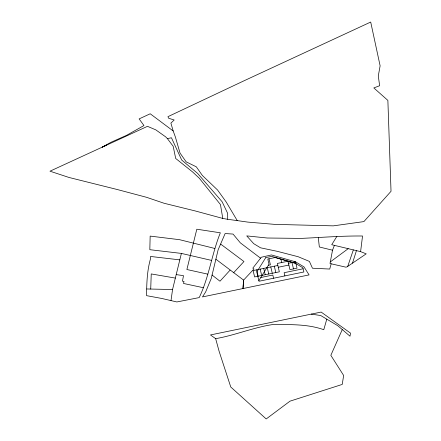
<?xml version="1.0" encoding="UTF-8"?>
<svg xmlns="http://www.w3.org/2000/svg" width="441" height="441" viewBox="0 0 441 441"><rect width="100%" height="100%" fill="white"/><g stroke="black" fill="none" stroke-linecap="round" stroke-linejoin="round"><path stroke-width="0.66" d="M207.766 274.137L186.879 269.517L196.818 229.21L220.346 232.804C211.785 253.906 209.117 277.031 199.194 297.598L176.858 301.953L161.814 298.469L146.572 295.652C146.699 283.061 147.079 270.421 150.668 258.233L150.491 256.453L179.812 259.87M150.723 289.053L151.235 273.933L175.353 278.089M360.6 251.629L362.535 236.012C341.979 235.775 321.483 237.49 301.027 238.399L267.207 238.008L246.734 235.896L253.724 243.669L260.57 247.82L277.334 251.342L298.221 256.745L309.406 261.408L312.471 268.227L329.725 269.054L331.185 263.801L345.838 267.158L346.924 266.926L366.228 253.845L360.6 251.629L331.72 244.722L336.896 236.348M171.014 300.508L172.558 289.517L181.394 253.41L211.625 260.422M334.41 245.328L332.52 250.196L330 263.503L331.185 263.801M260.565 258.178L240.323 242.837L233.046 234.077L225.136 233.537L218.124 249.827L211.294 278.337L205.649 291.936L202.48 296.92L309.08 274.903L303.976 266.871L295.52 261.816L271.43 254.942L261.293 257.241L252.814 268.139L253.95 269.01L243.597 280.112L243.002 288.552L243.597 280.112L215.853 259.181M326.764 319.223L323.788 329.697C307.498 323.937 289.985 324.626 272.94 324.521C253.448 327.376 235.108 335.309 215.655 338.655L210.462 334.945L321.153 312.074L350.512 333.12L349.994 336.196L337.823 325.734L320.734 315.536L311.247 314.108M352.497 263.145L356.422 250.697M347.728 266.381L353.335 249.92M342.249 329.62L330.833 355.336L343.649 375.473L342.227 384.425L290.002 401.161L266.199 418.95L230.764 387L219.105 351.279L215.655 338.655M258.845 280.663L269.004 264.187L267.792 259.043L275.101 257.533L295.42 263.332M230.031 270.206L219.987 281.209L212.005 274.997M233.554 272.814L243.961 261.519L220.72 244.138M330.298 261.915L348.181 248.702M106.694 145.095L102.185 147.156L110.923 142.311L126.534 135.354L143.959 125.547L139.13 118.899L150.216 113.778L173.181 130.971L175.38 136.991L180.027 153.06L186.174 161.853L196.311 166.825L202.347 175.457L217.551 189.994L226.227 202.044L237.247 220.605L247.77 222.099L274.71 224.375L333.308 225.858L363.902 221.597L391.024 191.295L387.871 100.394L373.819 87.93L379.64 85.73L378.29 75.962L380.12 65.825L370.699 22.05L244.165 80.725L167.949 116.667L168.622 118.232L174.184 120.002L170.893 123.1L173.181 130.971M227.699 219.304L222.777 218.427L195.076 210.908L164.069 203.257L146.599 197.32L117.345 189.542L69.028 177.475L49.976 171.191L147.481 126.33L155.822 129.875L165.612 136.82L167.404 138.634L171.444 137.757L181.67 160.006L197.551 173.319L222.137 201.78L227.672 213.389L227.699 219.304L237.247 220.605M268.299 265.306L270.427 264.865L268.993 258.795M288.039 261.226L277.372 263.431L279.346 271.821L254.606 276.931L253.112 270.576L277.852 265.465M288.453 263.277L295.52 261.816L297.019 268.172L289.952 269.627L287.973 261.243M278.271 267.246L288.872 265.052M260.824 277.51L272.819 275.035L273.574 278.238M303.116 268.778L284.131 272.698L284.886 275.901M146.803 288.971L172.558 289.517M181.394 253.41L149.824 249.694L150.16 236.1L179.614 239.7L214.778 248.454M176.207 274.6L183.495 275.658L182.464 281.176L184.007 281.402L183.511 283.464L203.659 287.775M332.52 250.196L319.339 246.993L318.314 237.743M167.404 138.634L173.175 146.291L175.7 158.468L192.557 171.918L199.266 178.203L220.467 204.574L222.777 218.427M291.986 262.544L293.486 268.9M280.95 259.203L281.733 262.533M274.319 266.193L275.812 272.549M270.78 266.926L272.279 273.282M267.246 267.654L268.745 274.01M263.712 268.387L265.212 274.737M260.179 269.115L261.678 275.471M256.645 269.842L258.145 276.198M265.769 257.616L256.783 271.932L258.983 281.253L303.871 271.981L302.884 267.797L294.875 263.007L271.7 256.392L265.769 257.616"/></g></svg>
